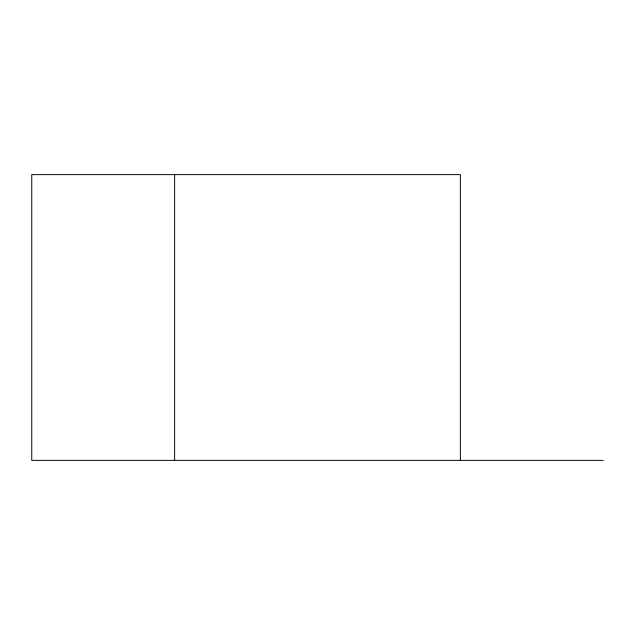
<?xml version="1.0" encoding="UTF-8"?>
<svg xmlns="http://www.w3.org/2000/svg" width="635" height="635" viewBox="0 0 635 635"><rect width="100%" height="100%" fill="white"/><g stroke="black" fill="none" stroke-linecap="round" stroke-linejoin="round"><path stroke-width="0.95" d="M603.25 460.375L31.75 460.375L31.75 174.625L460.375 174.625L460.375 460.375M174.625 174.625L174.625 460.375"/></g></svg>
